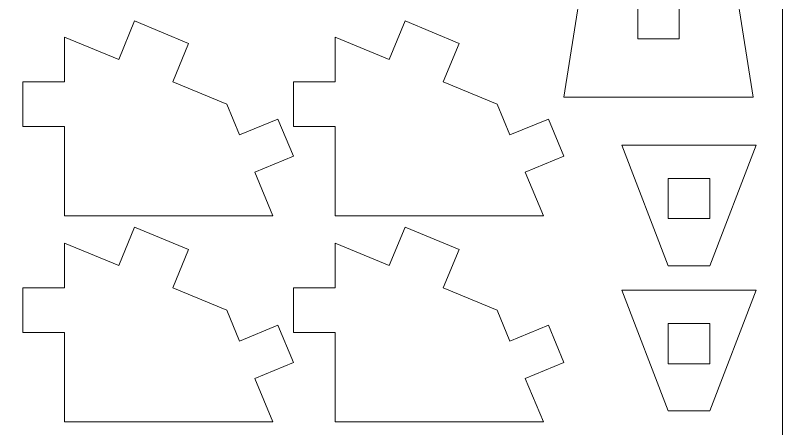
# Model space of a CAD drawing. Header units: millimetres. Extents: x -824 to 903, y -527 to 785.
# Drawn here: x -634.2 to -579, y 721 to 750.8 of the extents above; entities that cross this region are included whole.
import ezdxf

# ---------------------------------------------------------------- set-up
doc = ezdxf.new("R2010")
doc.units = ezdxf.units.MM
doc.header["$MEASUREMENT"] = 0
doc.layers.add('Camada 1', color=7, linetype='Continuous')

msp = doc.modelspace()

# ---------------------------------------------------------------- linework, layer by layer
at = {"layer": 'Camada 1', "color": 250, "lineweight": 9}
for points, knots in [([(-681.3874, 642.841), (-681.3874, 642.841), (-578.9648, 642.841), (-578.9648, 642.841), (-578.9648, 642.841), (-578.9648, 642.841), (-578.9648, 768.4775), (-578.9648, 768.4775), (-578.9648, 768.4775), (-578.9648, 768.4775), (-681.3874, 768.4775), (-681.3874, 768.4775), (-681.3874, 768.4775), (-681.3874, 768.4775), (-681.3874, 642.841), (-681.3874, 642.841)], [0, 0, 0, 0, 0.2, 0.2, 0.2, 0.2, 0.4, 0.4, 0.4, 0.4, 0.6, 0.6, 0.6, 0.6, 1, 1, 1, 1]), ([(-594.7198, 744.8969), (-594.7198, 744.8969), (-581.0856, 744.8969), (-581.0856, 744.8969), (-581.0856, 744.8969), (-581.0856, 744.8969), (-583.0822, 757.4932), (-583.0822, 757.4932), (-583.0822, 757.4932), (-583.0822, 757.4932), (-592.7231, 757.4933), (-592.7231, 757.4933), (-592.7231, 757.4933), (-592.7231, 757.4933), (-594.7198, 744.8969), (-594.7198, 744.8969)], [0, 0, 0, 0, 0.2, 0.2, 0.2, 0.2, 0.4, 0.4, 0.4, 0.4, 0.6, 0.6, 0.6, 0.6, 1, 1, 1, 1]), ([(-589.3992, 749.0957), (-589.3992, 749.0957), (-586.4062, 749.0957), (-586.4062, 749.0957), (-586.4062, 749.0957), (-586.4062, 749.0957), (-586.4062, 753.2945), (-586.4062, 753.2945), (-586.4062, 753.2945), (-586.4062, 753.2945), (-589.3992, 753.2945), (-589.3992, 753.2945), (-589.3992, 753.2945), (-589.3992, 753.2945), (-589.3992, 749.0957), (-589.3992, 749.0957)], [0, 0, 0, 0, 0.2, 0.2, 0.2, 0.2, 0.4, 0.4, 0.4, 0.4, 0.6, 0.6, 0.6, 0.6, 1, 1, 1, 1]), ([(-615.2961, 743.3177), (-615.2961, 743.3177), (-618.0678, 742.1697), (-618.0678, 742.1697), (-618.0678, 742.1697), (-618.0678, 742.1697), (-618.987, 744.3888), (-618.987, 744.3888), (-618.987, 744.3888), (-618.987, 744.3888), (-622.8751, 745.9992), (-622.8751, 745.9992), (-622.8751, 745.9992), (-622.8751, 745.9992), (-621.727, 748.7709), (-621.727, 748.7709), (-621.727, 748.7709), (-621.727, 748.7709), (-625.6151, 750.3815), (-625.6151, 750.3815), (-625.6151, 750.3815), (-625.6151, 750.3815), (-626.7632, 747.6098), (-626.7632, 747.6098), (-626.7632, 747.6098), (-626.7632, 747.6098), (-630.6514, 749.2203), (-630.6514, 749.2203), (-630.6514, 749.2203), (-630.6514, 749.2203), (-630.6514, 746.0017), (-630.6514, 746.0017), (-630.6514, 746.0017), (-630.6514, 746.0017), (-633.6515, 746.0017), (-633.6515, 746.0017), (-633.6515, 746.0017), (-633.6515, 746.0017), (-633.6514, 742.783), (-633.6514, 742.783), (-633.6514, 742.783), (-633.6514, 742.783), (-630.6514, 742.783), (-630.6514, 742.783), (-630.6514, 742.783), (-630.6514, 742.783), (-630.6514, 736.3458), (-630.6514, 736.3458), (-630.6514, 736.3458), (-630.6514, 736.3458), (-615.6555, 736.3457), (-615.6555, 736.3457), (-615.6555, 736.3457), (-615.6555, 736.3457), (-616.9574, 739.4886), (-616.9574, 739.4886), (-616.9574, 739.4886), (-616.9574, 739.4886), (-614.1856, 740.6366), (-614.1856, 740.6366), (-614.1856, 740.6366), (-614.1856, 740.6366), (-615.2961, 743.3177), (-615.2961, 743.3177)], [0, 0, 0, 0, 0.0588235, 0.0588235, 0.0588235, 0.0588235, 0.1176471, 0.1176471, 0.1176471, 0.1176471, 0.1764706, 0.1764706, 0.1764706, 0.1764706, 0.2352941, 0.2352941, 0.2352941, 0.2352941, 0.2941176, 0.2941176, 0.2941176, 0.2941176, 0.3529412, 0.3529412, 0.3529412, 0.3529412, 0.4117647, 0.4117647, 0.4117647, 0.4117647, 0.4705882, 0.4705882, 0.4705882, 0.4705882, 0.5294118, 0.5294118, 0.5294118, 0.5294118, 0.5882353, 0.5882353, 0.5882353, 0.5882353, 0.6470588, 0.6470588, 0.6470588, 0.6470588, 0.7058824, 0.7058824, 0.7058824, 0.7058824, 0.7647059, 0.7647059, 0.7647059, 0.7647059, 0.8235294, 0.8235294, 0.8235294, 0.8235294, 0.8823529, 0.8823529, 0.8823529, 0.8823529, 1, 1, 1, 1]), ([(-595.8303, 743.3177), (-595.8303, 743.3177), (-598.6021, 742.1697), (-598.6021, 742.1697), (-598.6021, 742.1697), (-598.6021, 742.1697), (-599.5212, 744.3888), (-599.5212, 744.3888), (-599.5212, 744.3888), (-599.5212, 744.3888), (-603.4094, 745.9992), (-603.4094, 745.9992), (-603.4094, 745.9992), (-603.4094, 745.9992), (-602.2612, 748.7709), (-602.2612, 748.7709), (-602.2612, 748.7709), (-602.2612, 748.7709), (-606.1494, 750.3815), (-606.1494, 750.3815), (-606.1494, 750.3815), (-606.1494, 750.3815), (-607.2975, 747.6098), (-607.2975, 747.6098), (-607.2975, 747.6098), (-607.2975, 747.6098), (-611.1856, 749.2203), (-611.1856, 749.2203), (-611.1856, 749.2203), (-611.1856, 749.2203), (-611.1856, 746.0017), (-611.1856, 746.0017), (-611.1856, 746.0017), (-611.1856, 746.0017), (-614.1857, 746.0017), (-614.1857, 746.0017), (-614.1857, 746.0017), (-614.1857, 746.0017), (-614.1856, 742.783), (-614.1856, 742.783), (-614.1856, 742.783), (-614.1856, 742.783), (-611.1856, 742.783), (-611.1856, 742.783), (-611.1856, 742.783), (-611.1856, 742.783), (-611.1856, 736.3458), (-611.1856, 736.3458), (-611.1856, 736.3458), (-611.1856, 736.3458), (-596.1897, 736.3457), (-596.1897, 736.3457), (-596.1897, 736.3457), (-596.1897, 736.3457), (-597.4916, 739.4886), (-597.4916, 739.4886), (-597.4916, 739.4886), (-597.4916, 739.4886), (-594.7198, 740.6366), (-594.7198, 740.6366), (-594.7198, 740.6366), (-594.7198, 740.6366), (-595.8303, 743.3177), (-595.8303, 743.3177)], [0, 0, 0, 0, 0.0588235, 0.0588235, 0.0588235, 0.0588235, 0.1176471, 0.1176471, 0.1176471, 0.1176471, 0.1764706, 0.1764706, 0.1764706, 0.1764706, 0.2352941, 0.2352941, 0.2352941, 0.2352941, 0.2941176, 0.2941176, 0.2941176, 0.2941176, 0.3529412, 0.3529412, 0.3529412, 0.3529412, 0.4117647, 0.4117647, 0.4117647, 0.4117647, 0.4705882, 0.4705882, 0.4705882, 0.4705882, 0.5294118, 0.5294118, 0.5294118, 0.5294118, 0.5882353, 0.5882353, 0.5882353, 0.5882353, 0.6470588, 0.6470588, 0.6470588, 0.6470588, 0.7058824, 0.7058824, 0.7058824, 0.7058824, 0.7647059, 0.7647059, 0.7647059, 0.7647059, 0.8235294, 0.8235294, 0.8235294, 0.8235294, 0.8823529, 0.8823529, 0.8823529, 0.8823529, 1, 1, 1, 1]), ([(-587.2047, 732.7522), (-587.2047, 732.7522), (-584.2092, 732.7524), (-584.2092, 732.7524), (-584.2092, 732.7524), (-584.2092, 732.7524), (-580.8831, 741.4442), (-580.8831, 741.4442), (-580.8831, 741.4442), (-580.8831, 741.4442), (-590.5308, 741.4442), (-590.5308, 741.4442), (-590.5308, 741.4442), (-590.5308, 741.4442), (-587.2047, 732.7522), (-587.2047, 732.7522)], [0, 0, 0, 0, 0.2, 0.2, 0.2, 0.2, 0.4, 0.4, 0.4, 0.4, 0.6, 0.6, 0.6, 0.6, 1, 1, 1, 1]), ([(-584.2092, 736.1489), (-584.2092, 736.1489), (-584.2092, 739.0461), (-584.2092, 739.0461), (-584.2092, 739.0461), (-584.2092, 739.0461), (-587.2045, 739.0461), (-587.2045, 739.0461), (-587.2045, 739.0461), (-587.2045, 739.0461), (-587.2045, 736.1489), (-587.2045, 736.1489), (-587.2045, 736.1489), (-587.2045, 736.1489), (-584.2092, 736.1489), (-584.2092, 736.1489)], [0, 0, 0, 0, 0.2, 0.2, 0.2, 0.2, 0.4, 0.4, 0.4, 0.4, 0.6, 0.6, 0.6, 0.6, 1, 1, 1, 1]), ([(-615.2961, 728.4683), (-615.2961, 728.4683), (-618.0678, 727.3203), (-618.0678, 727.3203), (-618.0678, 727.3203), (-618.0678, 727.3203), (-618.987, 729.5393), (-618.987, 729.5393), (-618.987, 729.5393), (-618.987, 729.5393), (-622.8751, 731.1498), (-622.8751, 731.1498), (-622.8751, 731.1498), (-622.8751, 731.1498), (-621.727, 733.9215), (-621.727, 733.9215), (-621.727, 733.9215), (-621.727, 733.9215), (-625.6151, 735.5321), (-625.6151, 735.5321), (-625.6151, 735.5321), (-625.6151, 735.5321), (-626.7632, 732.7604), (-626.7632, 732.7604), (-626.7632, 732.7604), (-626.7632, 732.7604), (-630.6514, 734.3709), (-630.6514, 734.3709), (-630.6514, 734.3709), (-630.6514, 734.3709), (-630.6514, 731.1523), (-630.6514, 731.1523), (-630.6514, 731.1523), (-630.6514, 731.1523), (-633.6515, 731.1523), (-633.6515, 731.1523), (-633.6515, 731.1523), (-633.6515, 731.1523), (-633.6514, 727.9336), (-633.6514, 727.9336), (-633.6514, 727.9336), (-633.6514, 727.9336), (-630.6514, 727.9336), (-630.6514, 727.9336), (-630.6514, 727.9336), (-630.6514, 727.9336), (-630.6514, 721.4964), (-630.6514, 721.4964), (-630.6514, 721.4964), (-630.6514, 721.4964), (-615.6555, 721.4963), (-615.6555, 721.4963), (-615.6555, 721.4963), (-615.6555, 721.4963), (-616.9574, 724.6392), (-616.9574, 724.6392), (-616.9574, 724.6392), (-616.9574, 724.6392), (-614.1856, 725.7872), (-614.1856, 725.7872), (-614.1856, 725.7872), (-614.1856, 725.7872), (-615.2961, 728.4683), (-615.2961, 728.4683)], [0, 0, 0, 0, 0.0588235, 0.0588235, 0.0588235, 0.0588235, 0.1176471, 0.1176471, 0.1176471, 0.1176471, 0.1764706, 0.1764706, 0.1764706, 0.1764706, 0.2352941, 0.2352941, 0.2352941, 0.2352941, 0.2941176, 0.2941176, 0.2941176, 0.2941176, 0.3529412, 0.3529412, 0.3529412, 0.3529412, 0.4117647, 0.4117647, 0.4117647, 0.4117647, 0.4705882, 0.4705882, 0.4705882, 0.4705882, 0.5294118, 0.5294118, 0.5294118, 0.5294118, 0.5882353, 0.5882353, 0.5882353, 0.5882353, 0.6470588, 0.6470588, 0.6470588, 0.6470588, 0.7058824, 0.7058824, 0.7058824, 0.7058824, 0.7647059, 0.7647059, 0.7647059, 0.7647059, 0.8235294, 0.8235294, 0.8235294, 0.8235294, 0.8823529, 0.8823529, 0.8823529, 0.8823529, 1, 1, 1, 1]), ([(-595.8303, 728.4683), (-595.8303, 728.4683), (-598.6021, 727.3203), (-598.6021, 727.3203), (-598.6021, 727.3203), (-598.6021, 727.3203), (-599.5212, 729.5393), (-599.5212, 729.5393), (-599.5212, 729.5393), (-599.5212, 729.5393), (-603.4094, 731.1498), (-603.4094, 731.1498), (-603.4094, 731.1498), (-603.4094, 731.1498), (-602.2612, 733.9215), (-602.2612, 733.9215), (-602.2612, 733.9215), (-602.2612, 733.9215), (-606.1494, 735.5321), (-606.1494, 735.5321), (-606.1494, 735.5321), (-606.1494, 735.5321), (-607.2975, 732.7604), (-607.2975, 732.7604), (-607.2975, 732.7604), (-607.2975, 732.7604), (-611.1856, 734.3709), (-611.1856, 734.3709), (-611.1856, 734.3709), (-611.1856, 734.3709), (-611.1856, 731.1523), (-611.1856, 731.1523), (-611.1856, 731.1523), (-611.1856, 731.1523), (-614.1857, 731.1523), (-614.1857, 731.1523), (-614.1857, 731.1523), (-614.1857, 731.1523), (-614.1856, 727.9336), (-614.1856, 727.9336), (-614.1856, 727.9336), (-614.1856, 727.9336), (-611.1856, 727.9336), (-611.1856, 727.9336), (-611.1856, 727.9336), (-611.1856, 727.9336), (-611.1856, 721.4964), (-611.1856, 721.4964), (-611.1856, 721.4964), (-611.1856, 721.4964), (-596.1897, 721.4963), (-596.1897, 721.4963), (-596.1897, 721.4963), (-596.1897, 721.4963), (-597.4916, 724.6392), (-597.4916, 724.6392), (-597.4916, 724.6392), (-597.4916, 724.6392), (-594.7198, 725.7872), (-594.7198, 725.7872), (-594.7198, 725.7872), (-594.7198, 725.7872), (-595.8303, 728.4683), (-595.8303, 728.4683)], [0, 0, 0, 0, 0.0588235, 0.0588235, 0.0588235, 0.0588235, 0.1176471, 0.1176471, 0.1176471, 0.1176471, 0.1764706, 0.1764706, 0.1764706, 0.1764706, 0.2352941, 0.2352941, 0.2352941, 0.2352941, 0.2941176, 0.2941176, 0.2941176, 0.2941176, 0.3529412, 0.3529412, 0.3529412, 0.3529412, 0.4117647, 0.4117647, 0.4117647, 0.4117647, 0.4705882, 0.4705882, 0.4705882, 0.4705882, 0.5294118, 0.5294118, 0.5294118, 0.5294118, 0.5882353, 0.5882353, 0.5882353, 0.5882353, 0.6470588, 0.6470588, 0.6470588, 0.6470588, 0.7058824, 0.7058824, 0.7058824, 0.7058824, 0.7647059, 0.7647059, 0.7647059, 0.7647059, 0.8235294, 0.8235294, 0.8235294, 0.8235294, 0.8823529, 0.8823529, 0.8823529, 0.8823529, 1, 1, 1, 1]), ([(-587.2047, 722.2955), (-587.2047, 722.2955), (-584.2092, 722.2957), (-584.2092, 722.2957), (-584.2092, 722.2957), (-584.2092, 722.2957), (-580.8831, 730.9875), (-580.8831, 730.9875), (-580.8831, 730.9875), (-580.8831, 730.9875), (-590.5308, 730.9875), (-590.5308, 730.9875), (-590.5308, 730.9875), (-590.5308, 730.9875), (-587.2047, 722.2955), (-587.2047, 722.2955)], [0, 0, 0, 0, 0.2, 0.2, 0.2, 0.2, 0.4, 0.4, 0.4, 0.4, 0.6, 0.6, 0.6, 0.6, 1, 1, 1, 1]), ([(-584.2092, 725.6922), (-584.2092, 725.6922), (-584.2092, 728.5893), (-584.2092, 728.5893), (-584.2092, 728.5893), (-584.2092, 728.5893), (-587.2045, 728.5893), (-587.2045, 728.5893), (-587.2045, 728.5893), (-587.2045, 728.5893), (-587.2045, 725.6922), (-587.2045, 725.6922), (-587.2045, 725.6922), (-587.2045, 725.6922), (-584.2092, 725.6922), (-584.2092, 725.6922)], [0, 0, 0, 0, 0.2, 0.2, 0.2, 0.2, 0.4, 0.4, 0.4, 0.4, 0.6, 0.6, 0.6, 0.6, 1, 1, 1, 1])]:
    msp.add_open_spline(points, degree=3, knots=knots, dxfattribs=at)

doc.saveas('drawing.dxf')
